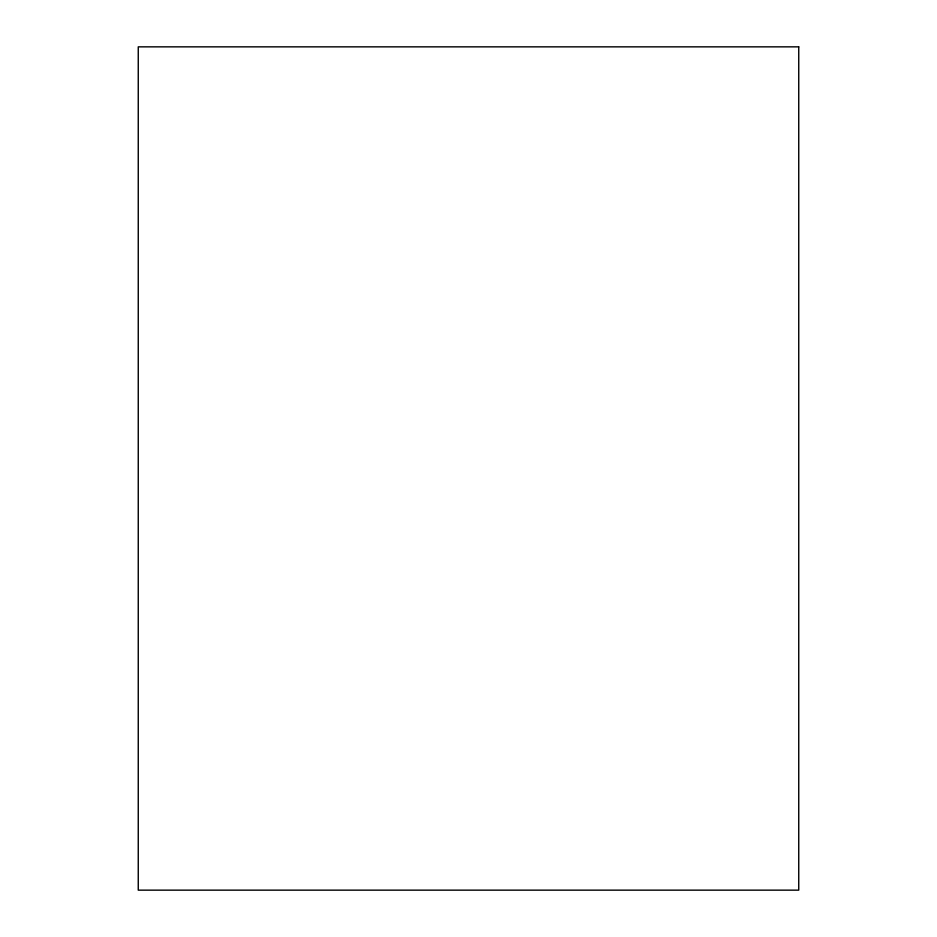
<?xml version="1.0" encoding="UTF-8"?>
<svg xmlns="http://www.w3.org/2000/svg" width="937" height="937" viewBox="0 0 937 937"><rect width="100%" height="100%" fill="white"/><g stroke="black" fill="none" stroke-linecap="round" stroke-linejoin="round"><path stroke-width="1.41" d="M798.746 46.85L138.254 46.85L138.254 890.15L798.746 890.15L798.746 46.85"/></g></svg>
